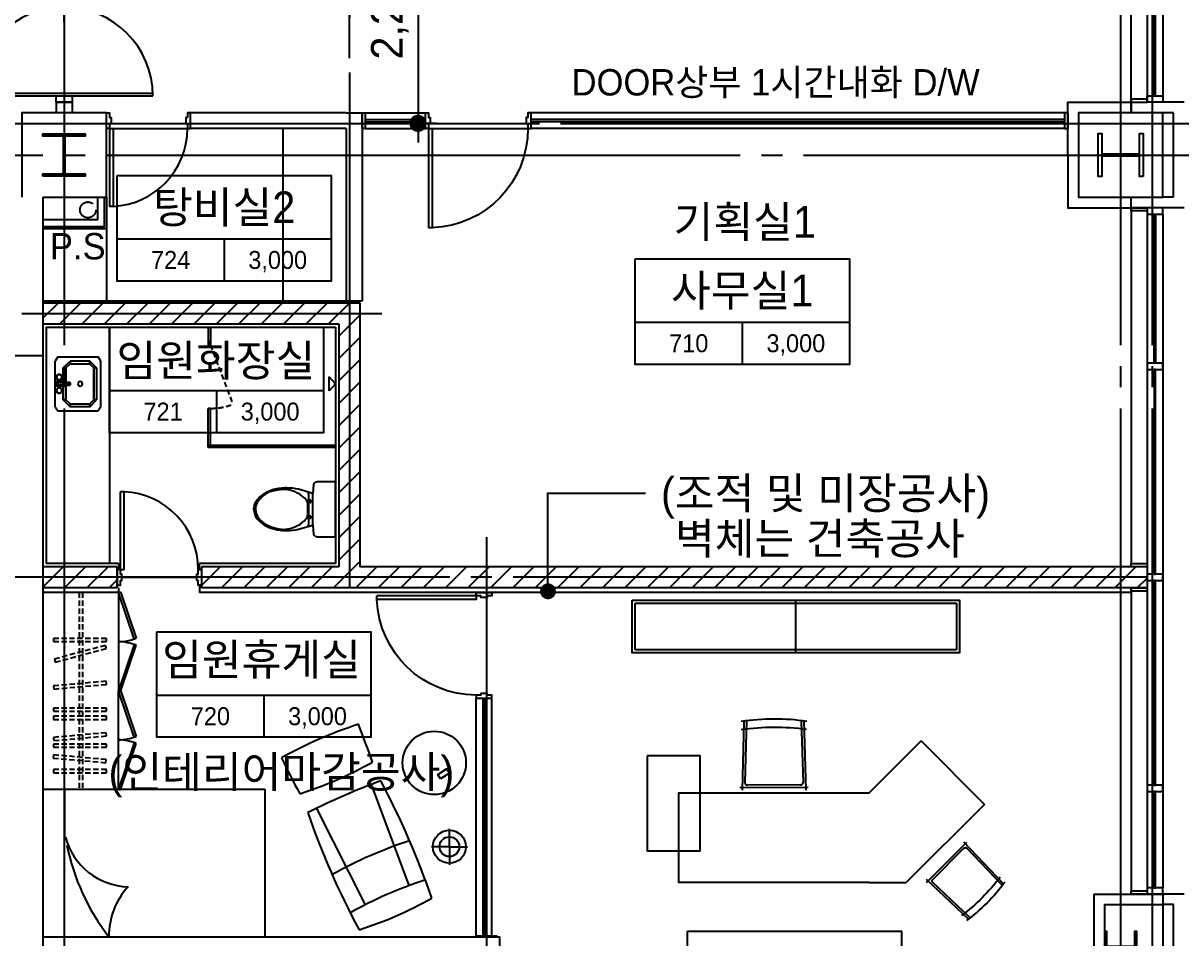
# Model space of a CAD drawing. Extents: x 14495256 to 14574135, y -1804798 to -1750552.
# Drawn here: x 14552869 to 14563826, y -1783964 to -1775300 of the extents above; entities that cross this region are included whole.
import ezdxf
from ezdxf.enums import TextEntityAlignment as Align

# ---------------------------------------------------------------- set-up
doc = ezdxf.new("R2010")
doc.units = 0
doc.header["$LTSCALE"] = 100
doc.header["$MEASUREMENT"] = 0
doc.header["$PDSIZE"] = -10
for name, pattern in [('CEN', [66, 60, -2, 2, -2]), ('HIDD', [6, 4, -2]), ('HIDDEN', [0.375, 0.25, -0.125])]:
    doc.linetypes.add(name, pattern=pattern)
doc.layers.get('0').update_dxf_attribs({"linetype": 'CONTINUOUS'})
doc.layers.get('Defpoints').update_dxf_attribs({"linetype": 'CONTINUOUS'})
for name, color, linetype in [('0-내벽고정식', 7, 'CONTINUOUS'), ('BT-lite', 2, 'CONTINUOUS'), ('CEN', 1, 'CEN'), ('COL', 2, 'CONTINUOUS'), ('col2', 3, 'CONTINUOUS'), ('DIM', 7, 'CONTINUOUS'), ('elev', 7, 'CONTINUOUS'), ('FIN', 5, 'CONTINUOUS'), ('FURNITURE', 8, 'CONTINUOUS'), ('HAT', 5, 'CONTINUOUS'), ('TEXT', 2, 'CONTINUOUS'), ('TEXT1', 7, 'CONTINUOUS'), ('TEXT2', 7, 'CONTINUOUS'), ('WALL-1', 7, 'CONTINUOUS'), ('WALLBR', 3, 'CONTINUOUS'), ('WID', 4, 'CONTINUOUS'), ('Win1', 4, 'CONTINUOUS'), ('WINE', 8, 'CONTINUOUS')]:
    doc.layers.add(name, color=color, linetype=linetype)
doc.layers.add('bit_lite', color=2, linetype='CONTINUOUS', lineweight=30)
doc.styles.add('HY울를도M', font='HYWULM.TTF')
doc.styles.add('굴림', font='H2HDRM.TTF')
doc.dimstyles.new('DIM50', dxfattribs={"dimscale": 50, "dimtxt": 3, "dimasz": 1.2, "dimexe": 1, "dimexo": 1, "dimgap": 0.6, "dimtad": 1, "dimdec": 4, "dimzin": 0, "dimdsep": 46, "dimlunit": 6, "dimtxsty": '굴림', "dimblk": 'DOTT', "dimcen": 0.09, "dimadec": 0, "dimazin": 0, "dimtfac": 1, "dimtdec": 4, "dimtofl": 0, "dimtmove": 2, "dimatfit": 2, "dimldrblk": 'DOTT', "dimfxl": 1, "dimtolj": 1, "dimtzin": 0, "dimarcsym": 0})
pattern_1 = [(45, (1315193.02, -3034316.96), (-106.0660172, 106.0660172), [])]

# ---------------------------------------------------------------- blocks, each defined once
blk = doc.blocks.new('DOTT')
for p, q in [((0, 1.5), (0, -1.5)), ((-1.5, 0), (1.5, 0))]:
    blk.add_line(p, q)
at = {"color": 6, "const_width": 0.68}
blk.add_lwpolyline([(-0.34, 0, 1), (0.34, 0, 1)], format="xyb", close=True, dxfattribs=at)
blk = doc.blocks.new('*D133')
at = {"layer": 'Defpoints', "color": 0, "lineweight": -3}
for p in [(14555956, -1775069), (14555956, -1775369), (14553256, -1775587)]:
    blk.add_point(p, dxfattribs=at)
at = {"layer": 'DIM', "color": 7, "lineweight": -2}
for p, q in [((14553256, -1775287), (14553256, -1774969)), ((14555956, -1775069), (14555956, -1774969)), ((14553376, -1775069), (14555836, -1775069))]:
    blk.add_line(p, q, dxfattribs=at)
at = {"layer": 'DIM', "color": 7, "lineweight": -2, "xscale": 120, "yscale": 120, "zscale": 120, "rotation": 180}
blk.add_blockref('DOTT', (14553256, -1775069), dxfattribs=at)
at = {"layer": 'DIM', "color": 7, "lineweight": -2, "xscale": 120, "yscale": 120, "zscale": 120}
blk.add_blockref('DOTT', (14555956, -1775069), dxfattribs=at)
at = {"layer": 'DIM', "color": 3, "insert": (14554486, -1774821), "char_height": 300, "attachment_point": 5, "style": '굴림'}
blk.add_mtext('\\A1;2,700', dxfattribs=at)
blk = doc.blocks.new('*D134')
at = {"layer": 'Defpoints', "color": 0, "lineweight": -3}
for p in [(14563256, -1775069), (14563256, -1775369), (14555956, -1775931)]:
    blk.add_point(p, dxfattribs=at)
at = {"layer": 'DIM', "color": 7, "lineweight": -2}
for p, q in [((14555956, -1775631), (14555956, -1774969)), ((14563256, -1775069), (14563256, -1774969)), ((14556076, -1775069), (14563136, -1775069))]:
    blk.add_line(p, q, dxfattribs=at)
at = {"layer": 'DIM', "color": 7, "lineweight": -2, "xscale": 120, "yscale": 120, "zscale": 120, "rotation": 180}
blk.add_blockref('DOTT', (14555956, -1775069), dxfattribs=at)
at = {"layer": 'DIM', "color": 7, "lineweight": -2, "xscale": 120, "yscale": 120, "zscale": 120}
blk.add_blockref('DOTT', (14563256, -1775069), dxfattribs=at)
at = {"layer": 'DIM', "color": 3, "insert": (14559348, -1774821), "char_height": 300, "attachment_point": 5, "style": '굴림'}
blk.add_mtext('\\A1;7,300', dxfattribs=at)
blk = doc.blocks.new('2LAXA02')
at = {"color": 0}
for p, q in [((217, -150), (217, 155)), ((255, -150), (255, 150)), ((235, 65), (235, 85)), ((235, 85), (265, 85)), ((265, 65), (235, 65)), ((265, 85), (265, 65)), ((235, -85), (235, -65)), ((235, -65), (265, -65)), ((265, -85), (235, -85)), ((265, -65), (265, -85))]:
    blk.add_line(p, q, dxfattribs=at)
blk.add_lwpolyline([(217, 150), (350, 189, -0.05768), (461, 202, -0.065122), (587, 186, -0.077906), (683, 143, -0.107177), (754, 72, -0.144137), (776, 0), (759, -67, -0.107177), (683, -143, -0.077906), (587, -186, -0.065122), (461, -202, -0.057645), (350, -189), (217, -150), (217, -155), (210, -235, -0.286796), (170, -260), (10, -260, -0.414214), (0, -250), (0, 250, -0.414214), (10, 260), (170, 260, -0.286796), (210, 235), (217, 150)], format="xyb", dxfattribs=at)
blk.add_lwpolyline([(217, 155), (217, 150)], dxfattribs=at)
blk.add_lwpolyline([(276, 87), (282, 94), (288, 101), (295, 108), (303, 115), (312, 122), (321, 129), (331, 136), (340, 142), (350, 148), (360, 154), (370, 159), (381, 164), (391, 168), (401, 172), (411, 175), (421, 178), (431, 181), (441, 183), (450, 184), (459, 186), (468, 187), (475, 187), (482, 188), (487, 188), (491, 188), (495, 189), (497, 188), (499, 188), (502, 188), (504, 187), (508, 187), (512, 186), (517, 186), (524, 185), (531, 184), (539, 183), (548, 181), (556, 180), (565, 179), (573, 177), (582, 176), (589, 174), (597, 172), (604, 171), (610, 169), (615, 168), (620, 166), (624, 165), (627, 164), (629, 164), (631, 163), (633, 162), (635, 161), (636, 160), (639, 159), (641, 157), (645, 155), (649, 152), (654, 149), (659, 146), (665, 142), (672, 137), (678, 132), (685, 127), (692, 122), (699, 116), (706, 109), (712, 103), (719, 96), (725, 88), (731, 81), (737, 73), (742, 64), (746, 56), (750, 47), (753, 37), (756, 28), (757, 18), (758, 9), (758, -1), (758, -11), (756, -22), (754, -32), (751, -41), (747, -51), (743, -60), (738, -69), (733, -78), (728, -85), (722, -93), (716, -99), (710, -105), (703, -111), (697, -117), (690, -122), (684, -127), (677, -131), (671, -136), (664, -140), (658, -144), (651, -148), (644, -151), (638, -155), (631, -158), (624, -161), (617, -164), (610, -167), (603, -169), (595, -171), (587, -174), (580, -176), (571, -178), (563, -180), (555, -182), (546, -184), (537, -186), (528, -187), (519, -189), (509, -189), (500, -190), (490, -190), (481, -190), (471, -189), (461, -188), (451, -186), (441, -184), (431, -182), (421, -179), (411, -176), (401, -172), (391, -168), (381, -164), (370, -159), (360, -154), (350, -149), (340, -143), (331, -136), (321, -129), (312, -123), (303, -115), (295, -108), (288, -101), (282, -94), (276, -87), (272, -80), (269, -74), (267, -67), (265, -61), (264, -54), (264, -48), (264, -41), (264, -33), (264, -25), (264, -17), (264, -8), (264, 0), (264, 9), (264, 17), (264, 26), (264, 33), (264, 41), (264, 48), (264, 54), (265, 61), (267, 67), (269, 74), (272, 80)], close=True, dxfattribs=at)
for centre, start, end in [((267, 148), 98.7037, 171.2963), ((267, -148), 188.7037, 261.2963)]:
    blk.add_arc(centre, 11.9, start, end, dxfattribs=at)
blk = doc.blocks.new('2LAVA03', base_point=(389, 247))
at = {"color": 0}
for p, q in [((135, 221), (173, 247)), ((135, 221), (135, -158)), ((606, 247), (173, 247)), ((301, 215), (304, 221)), ((304, 221), (301, 215)), ((301, 215), (304, 221)), ((304, 221), (301, 215)), ((304, 221), (308, 227)), ((308, 227), (304, 221)), ((304, 221), (308, 227)), ((308, 227), (304, 221)), ((304, 221), (304, 221)), ((304, 221), (304, 221)), ((308, 227), (313, 231)), ((313, 231), (308, 227)), ((308, 227), (313, 231)), ((313, 231), (308, 227)), ((308, 227), (308, 227)), ((308, 227), (308, 227)), ((313, 231), (319, 233)), ((319, 233), (313, 231)), ((313, 231), (319, 233)), ((319, 233), (313, 231)), ((313, 231), (313, 231)), ((313, 231), (313, 231)), ((319, 233), (326, 234)), ((326, 234), (319, 233)), ((319, 233), (326, 234)), ((326, 234), (319, 233)), ((319, 233), (319, 233)), ((319, 233), (319, 233)), ((326, 234), (332, 233)), ((332, 233), (326, 234)), ((326, 234), (332, 233)), ((332, 233), (326, 234)), ((326, 234), (326, 234)), ((326, 234), (326, 234)), ((332, 233), (339, 231)), ((339, 231), (332, 233)), ((332, 233), (339, 231)), ((339, 231), (332, 233)), ((332, 233), (332, 233)), ((332, 233), (332, 233)), ((339, 231), (339, 231)), ((339, 231), (339, 231)), ((339, 231), (344, 227)), ((344, 227), (339, 231)), ((339, 231), (344, 227)), ((344, 227), (339, 231)), ((344, 227), (348, 221)), ((348, 221), (344, 227)), ((344, 227), (348, 221)), ((348, 221), (344, 227)), ((344, 227), (344, 227)), ((344, 227), (344, 227)), ((348, 221), (350, 215)), ((350, 215), (348, 221)), ((348, 221), (350, 215)), ((350, 215), (348, 221)), ((348, 221), (348, 221)), ((348, 221), (348, 221)), ((364, 171), (364, 234)), ((415, 234), (364, 234)), ((377, 221), (364, 234)), ((377, 221), (364, 234)), ((377, 221), (377, 158)), ((377, 221), (377, 171)), ((377, 158), (377, 221)), ((377, 221), (377, 171)), ((402, 221), (377, 221)), ((402, 221), (377, 221)), ((402, 221), (415, 234)), ((402, 221), (415, 234)), ((402, 158), (402, 221)), ((402, 221), (402, 171)), ((402, 158), (402, 221)), ((402, 221), (402, 171)), ((415, 171), (415, 234)), ((428, 215), (431, 221)), ((431, 221), (428, 215)), ((428, 215), (431, 221)), ((431, 221), (428, 215)), ((431, 221), (435, 227)), ((435, 227), (431, 221)), ((431, 221), (435, 227)), ((435, 227), (431, 221)), ((431, 221), (431, 221)), ((431, 221), (431, 221)), ((435, 227), (440, 231)), ((440, 231), (435, 227)), ((435, 227), (440, 231)), ((440, 231), (435, 227)), ((435, 227), (435, 227)), ((435, 227), (435, 227)), ((440, 231), (446, 233)), ((446, 233), (440, 231)), ((440, 231), (446, 233)), ((446, 233), (440, 231)), ((440, 231), (440, 231)), ((440, 231), (440, 231)), ((446, 233), (453, 234)), ((453, 234), (446, 233)), ((446, 233), (453, 234)), ((453, 234), (446, 233)), ((446, 233), (446, 233)), ((446, 233), (446, 233)), ((453, 234), (460, 233)), ((460, 233), (453, 234)), ((453, 234), (460, 233)), ((460, 233), (453, 234)), ((453, 234), (453, 234)), ((453, 234), (453, 234)), ((460, 233), (460, 233)), ((460, 233), (460, 233)), ((460, 233), (466, 231)), ((466, 231), (460, 233)), ((460, 233), (466, 231)), ((466, 231), (460, 233)), ((466, 231), (471, 227)), ((471, 227), (466, 231)), ((466, 231), (471, 227)), ((471, 227), (466, 231)), ((466, 231), (466, 231)), ((466, 231), (466, 231)), ((471, 227), (471, 227)), ((471, 227), (471, 227)), ((471, 227), (475, 221)), ((475, 221), (471, 227)), ((471, 227), (475, 221)), ((475, 221), (471, 227)), ((475, 221), (478, 215)), ((478, 215), (475, 221)), ((475, 221), (478, 215)), ((478, 215), (475, 221)), ((475, 221), (475, 221)), ((475, 221), (475, 221)), ((606, 247), (644, 221)), ((644, 221), (644, -158)), ((237, 171), (173, 107)), ((237, 171), (173, 107)), ((199, 107), (237, 145)), ((237, 145), (199, 107)), ((237, 171), (542, 171)), ((542, 171), (237, 171)), ((237, 145), (237, 171)), ((237, 171), (237, 145)), ((237, 145), (542, 145)), ((237, 145), (542, 145)), ((300, 209), (301, 215)), ((301, 215), (300, 209)), ((300, 209), (301, 215)), ((301, 215), (300, 209)), ((300, 209), (300, 209)), ((300, 209), (300, 209)), ((301, 202), (300, 209)), ((300, 209), (301, 202)), ((301, 202), (300, 209)), ((300, 209), (301, 202)), ((301, 215), (301, 215)), ((301, 215), (301, 215)), ((304, 196), (301, 202)), ((301, 202), (304, 196)), ((304, 196), (301, 202)), ((301, 202), (304, 196)), ((301, 202), (301, 202)), ((301, 202), (301, 202)), ((304, 196), (304, 196)), ((304, 196), (304, 196)), ((308, 191), (304, 196)), ((304, 196), (308, 191)), ((308, 191), (304, 196)), ((304, 196), (308, 191)), ((313, 187), (308, 191)), ((308, 191), (313, 187)), ((313, 187), (308, 191)), ((308, 191), (313, 187)), ((308, 191), (308, 191)), ((308, 191), (308, 191)), ((319, 184), (313, 187)), ((313, 187), (319, 184)), ((319, 184), (313, 187)), ((313, 187), (319, 184)), ((313, 187), (313, 187)), ((313, 187), (313, 187)), ((319, 184), (319, 184)), ((319, 184), (319, 184)), ((326, 183), (319, 184)), ((319, 184), (326, 183)), ((326, 183), (319, 184)), ((319, 184), (326, 183)), ((332, 184), (326, 183)), ((332, 184), (326, 183)), ((326, 183), (332, 184)), ((332, 184), (326, 183)), ((326, 183), (326, 183)), ((326, 183), (326, 183)), ((339, 187), (332, 184)), ((332, 184), (339, 187)), ((339, 187), (332, 184)), ((332, 184), (339, 187)), ((332, 184), (332, 184)), ((332, 184), (332, 184)), ((344, 191), (339, 187)), ((339, 187), (344, 191)), ((344, 191), (339, 187)), ((339, 187), (344, 191)), ((339, 187), (339, 187)), ((339, 187), (339, 187)), ((348, 196), (344, 191)), ((344, 191), (348, 196)), ((348, 196), (344, 191)), ((344, 191), (348, 196)), ((344, 191), (344, 191)), ((344, 191), (344, 191)), ((350, 202), (348, 196)), ((348, 196), (350, 202)), ((350, 202), (348, 196)), ((348, 196), (350, 202)), ((348, 196), (348, 196)), ((348, 196), (348, 196)), ((350, 215), (350, 215)), ((350, 215), (350, 215)), ((350, 215), (351, 209)), ((351, 209), (350, 215)), ((350, 215), (351, 209)), ((351, 209), (350, 215)), ((351, 209), (350, 202)), ((350, 202), (351, 209)), ((351, 209), (350, 202)), ((350, 202), (351, 209)), ((350, 202), (350, 202)), ((350, 202), (350, 202)), ((351, 209), (351, 209)), ((351, 209), (351, 209)), ((364, 171), (415, 171)), ((377, 171), (364, 171)), ((364, 171), (377, 171)), ((402, 171), (377, 171)), ((402, 171), (377, 171)), ((377, 171), (377, 145)), ((377, 171), (377, 145)), ((377, 120), (377, 158)), ((377, 158), (377, 120)), ((377, 158), (402, 158)), ((377, 158), (402, 158)), ((377, 145), (377, 158)), ((377, 145), (377, 158)), ((377, 107), (377, 145)), ((377, 107), (377, 145)), ((402, 145), (377, 145)), ((377, 145), (402, 145)), ((402, 120), (377, 120)), ((402, 120), (377, 120)), ((377, 120), (377, 107)), ((377, 120), (377, 107)), ((402, 145), (402, 171)), ((402, 145), (402, 171)), ((415, 171), (402, 171)), ((402, 171), (415, 171)), ((402, 158), (402, 120)), ((402, 158), (402, 120)), ((402, 158), (402, 145)), ((402, 145), (402, 158)), ((402, 145), (402, 107)), ((402, 107), (402, 145)), ((402, 107), (402, 120)), ((402, 120), (402, 107)), ((428, 215), (428, 215)), ((428, 215), (428, 215)), ((428, 209), (428, 215)), ((428, 215), (428, 209)), ((428, 209), (428, 215)), ((428, 215), (428, 209)), ((428, 209), (428, 209)), ((428, 209), (428, 209)), ((428, 202), (428, 209)), ((428, 209), (428, 202)), ((428, 202), (428, 209)), ((428, 209), (428, 202)), ((431, 196), (428, 202)), ((428, 202), (431, 196)), ((431, 196), (428, 202)), ((428, 202), (431, 196)), ((428, 202), (428, 202)), ((428, 202), (428, 202)), ((431, 196), (431, 196)), ((431, 196), (431, 196)), ((435, 191), (431, 196)), ((431, 196), (435, 191)), ((435, 191), (431, 196)), ((431, 196), (435, 191)), ((440, 187), (435, 191)), ((435, 191), (440, 187)), ((440, 187), (435, 191)), ((435, 191), (440, 187)), ((435, 191), (435, 191)), ((435, 191), (435, 191)), ((446, 184), (440, 187)), ((440, 187), (446, 184)), ((446, 184), (440, 187)), ((440, 187), (446, 184)), ((440, 187), (440, 187)), ((440, 187), (440, 187)), ((446, 184), (446, 184)), ((446, 184), (446, 184)), ((453, 183), (446, 184)), ((446, 184), (453, 183)), ((453, 183), (446, 184)), ((446, 184), (453, 183)), ((460, 184), (453, 183)), ((453, 183), (460, 184)), ((460, 184), (453, 183)), ((453, 183), (460, 184)), ((453, 183), (453, 183)), ((453, 183), (453, 183)), ((466, 187), (460, 184)), ((460, 184), (466, 187)), ((466, 187), (460, 184)), ((460, 184), (466, 187)), ((460, 184), (460, 184)), ((460, 184), (460, 184)), ((471, 191), (466, 187)), ((466, 187), (471, 191)), ((471, 191), (466, 187)), ((466, 187), (471, 191)), ((466, 187), (466, 187)), ((466, 187), (466, 187)), ((475, 196), (471, 191)), ((471, 191), (475, 196)), ((475, 196), (471, 191)), ((471, 191), (475, 196)), ((471, 191), (471, 191)), ((471, 191), (471, 191)), ((478, 202), (475, 196)), ((475, 196), (478, 202)), ((478, 202), (475, 196)), ((475, 196), (478, 202)), ((475, 196), (475, 196)), ((475, 196), (475, 196)), ((478, 215), (478, 215)), ((478, 215), (478, 215)), ((478, 215), (479, 209)), ((479, 209), (478, 215)), ((478, 215), (479, 209)), ((479, 209), (478, 215)), ((479, 209), (478, 202)), ((478, 202), (479, 209)), ((479, 209), (478, 202)), ((478, 202), (479, 209)), ((478, 202), (478, 202)), ((478, 202), (478, 202)), ((479, 209), (479, 209)), ((479, 209), (479, 209)), ((542, 171), (606, 107)), ((606, 107), (542, 171)), ((542, 145), (542, 171)), ((542, 145), (542, 171)), ((580, 107), (542, 145)), ((580, 107), (542, 145)), ((173, -82), (173, 107)), ((173, -82), (173, 107)), ((173, 107), (199, 107)), ((173, 107), (199, 107)), ((199, 107), (199, -82)), ((199, 107), (199, -82)), ((402, 107), (377, 107)), ((377, 107), (402, 107)), ((580, 107), (580, -82)), ((580, 107), (580, -82)), ((580, 107), (606, 107)), ((606, 107), (580, 107)), ((606, -82), (606, 107)), ((606, -82), (606, 107)), ((173, -82), (237, -145)), ((237, -145), (173, -82)), ((199, -82), (173, -82)), ((199, -82), (173, -82)), ((237, -120), (199, -82)), ((199, -82), (237, -120)), ((606, -82), (542, -145)), ((606, -82), (542, -145)), ((542, -120), (580, -82)), ((580, -82), (542, -120)), ((580, -82), (606, -82)), ((606, -82), (580, -82)), ((173, -184), (135, -158)), ((606, -184), (173, -184)), ((237, -120), (542, -120)), ((542, -120), (237, -120)), ((237, -120), (237, -145)), ((237, -120), (237, -145)), ((237, -145), (542, -145)), ((237, -145), (542, -145)), ((542, -145), (542, -120)), ((542, -120), (542, -145)), ((606, -184), (644, -158))]:
    blk.add_line(p, q, dxfattribs=at)
blk.add_circle((389, 11), 21.1, dxfattribs=at)
blk = doc.blocks.new('D1000-W150')
at = {"layer": 'WID'}
for points in [[(0, -150), (0, 0), (-30, 0), (-30, -45), (-45, -45), (-45, -105), (-30, -105), (-30, -150), (0, -150), (0, -150)], [(-1000, -150), (-1000, 0), (-970, 0), (-970, -45), (-955, -45), (-955, -105), (-970, -105), (-970, -150), (-1000, -150), (-1000, -150)], [(-30, -150), (-65, -150), (-65, -1089), (-30, -1089)], [(-30, -150), (-30, -1089)]]:
    blk.add_lwpolyline(points, dxfattribs=at)
blk.add_arc((-30, -150), 940, 180, 267.8662, dxfattribs=at)
blk = doc.blocks.new('TT1')
at = {"layer": 'TEXT1'}
for p, q in [((-1013, -600), (1013, -600)), ((0, -600), (0, -1000))]:
    blk.add_line(p, q, dxfattribs=at)
blk.add_lwpolyline([(-1013, 0), (1013, 0), (1013, -1000), (-1013, -1000)], close=True, dxfattribs=at)
blk = doc.blocks.new('*D165')
at = {"layer": 'Defpoints', "color": 0, "lineweight": -3}
for p in [(14555580, -1774049), (14556306, -1776249), (14556606, -1776249)]:
    blk.add_point(p, dxfattribs=at)
at = {"layer": 'DIM', "color": 7, "lineweight": -2}
for p, q in [((14555880, -1774049), (14556706, -1774049)), ((14556606, -1774169), (14556606, -1776129)), ((14556606, -1776249), (14556706, -1776249))]:
    blk.add_line(p, q, dxfattribs=at)
at = {"layer": 'DIM', "color": 7, "lineweight": -2, "xscale": 120, "yscale": 120, "zscale": 120}
for p, rotation in [((14556606, -1774049), 90), ((14556606, -1776249), 270)]:
    blk.add_blockref('DOTT', p, dxfattribs=dict(at, rotation=rotation))
at = {"layer": 'DIM', "color": 3, "insert": (14556339, -1775154), "char_height": 300, "attachment_point": 5, "rotation": 90, "style": '굴림'}
blk.add_mtext('\\A1;2,200', dxfattribs=at)
blk = doc.blocks.new('chair7')
at = {"layer": 'FURNITURE'}
for p, q in [((526, 234), (-19, 251)), ((1, 270), (-1, -270)), ((525, 214), (41, 229)), ((21, 209), (19, -209)), ((524, -218), (40, -229)), ((524, -238), (-21, -250))]:
    blk.add_line(p, q, dxfattribs=at)
for centre, radius, start, end in [((41, 209), 20, 88.292, 179.8146), ((-1335, 4), 1810, 351.6461, 8.0294), ((-1269, 5), 1810, 351.6461, 8.0294), ((39, -209), 20, 179.8146, 271.3372)]:
    blk.add_arc(centre, radius, start, end, dxfattribs=at)
blk = doc.blocks.new('BT-AL02(Ø125)')
at = {"layer": 'BT-lite'}
for q in [(0, 68.1), (-68.1, 0), (68.1, 0), (0, -68.1)]:
    blk.add_line((0, 0), q, dxfattribs=at)
at = {"layer": 'BT-lite', "color": 1}
blk.add_circle((0, 0), 62.5, dxfattribs=at)
at = {"layer": 'BT-lite', "color": 2}
blk.add_circle((0, 0), 37.5, dxfattribs=at)
blk = doc.blocks.new('aw-6500a-300')
at = {"layer": 'WID'}
for points in [[(-300, 0), (-300, -30), (-150, -30), (-150, 0)], [(0, 0), (0, -60), (-150, -60), (-150, 0)], [(-69, -970), (-81, -970), (-81, -60), (-69, -60)], [(0, -970), (0, -1030), (-150, -1030), (-150, -970)], [(-69, -2970), (-81, -2970), (-81, -1030), (-69, -1030)], [(0, -2970), (0, -3030), (-150, -3030), (-150, -2970)], [(-69, -4970), (-81, -4970), (-81, -3030), (-69, -3030)], [(0, -4970), (0, -5030), (-150, -5030), (-150, -4970)], [(-69, -5030), (-81, -5030), (-81, -6440), (-69, -6440)], [(0, -6440), (0, -6500), (-150, -6500), (-150, -6440)], [(-300, -6470), (-300, -6500), (-150, -6500), (-150, -6470)]]:
    blk.add_lwpolyline(points, close=True, dxfattribs=at)
at = {"layer": 'WINE'}
for p, q in [((-150, 0), (-150, -6500)), ((0, 0), (0, -6500))]:
    blk.add_line(p, q, dxfattribs=at)

msp = doc.modelspace()

# ---------------------------------------------------------------- hatches: boundary and pattern name
at = {"layer": 'HAT', "lineweight": -3, "ltscale": 200}
h = msp.add_hatch(dxfattribs=at)
h.set_pattern_fill('_USER,N', color=256, scale=150, angle=45, style=0, pattern_type=0)
h.set_pattern_definition(pattern_1)
h.paths.add_polyline_path([(14554556.21253, -1780449.19178), (14554556.21253, -1780649.19178), (14563206.21252, -1780649.19177), (14563206.21252, -1780449.19177), (14556056.21253, -1780449.19177), (14556056.21252, -1777949.19177), (14553056.21252, -1777949.19177), (14553056.21252, -1778149.19177), (14555856.21252, -1778149.19177), (14555856.21253, -1780449.19177)])
h = msp.add_hatch(dxfattribs=at)
h.set_pattern_fill('_USER,N', color=256, scale=150, angle=45, style=0, pattern_type=0)
h.set_pattern_definition(pattern_1)
h.paths.add_polyline_path([(14553056.21252, -1780449.19177), (14553756.21253, -1780449.19178), (14553756.21253, -1780649.19178), (14553056.21252, -1780649.19177)])
h = msp.add_hatch(dxfattribs=at)
h.set_pattern_fill('_USER,N', color=256, scale=150, angle=45, style=0, pattern_type=0)
h.set_pattern_definition([(45, (1220300.43, -289157.18), (-106.0660172, 106.0660172), [])])
h.paths.add_polyline_path([(14563181.21252, -1780449.19177), (14563506.21252, -1780449.19177), (14563506.21252, -1780649.19177), (14563181.21252, -1780649.19177)])

# ---------------------------------------------------------------- linework, layer by layer
at = {"color": 6, "lineweight": -3, "ltscale": 200}
for p, q in [((14555326.21252, -1776299.19178), (14555326.21252, -1777929.19178)), ((14553656.21252, -1777249.19177), (14553656.21252, -1777929.19177)), ((14555766.18571, -1778784.21859), (14555766.18571, -1778650.21859)), ((14555826.21252, -1778717.21859), (14555766.18571, -1778650.21859)), ((14555826.21252, -1778717.21859), (14555766.18571, -1778784.21859))]:
    msp.add_line(p, q, dxfattribs=at)
at = {"color": 4, "linetype": 'HIDDEN', "lineweight": -3, "ltscale": 2}
msp.add_line((14554640.47802, -1778349.19177), (14554853.95548, -1778909.93002), dxfattribs=at)
at = {"lineweight": -3, "ltscale": 200}
msp.add_line((14553804.21253, -1780549.19177), (14554511.21253, -1780549.19177), dxfattribs=at)
at = {"color": 4, "linetype": 'HIDDEN', "lineweight": -3, "ltscale": 2}
msp.add_arc((14554640.47802, -1778349.19177), 600, 270, 290.842222758, dxfattribs=at)
at = {"layer": '0-내벽고정식'}
for p, q in [((14553181.11886, -1776049.19177), (14553181.11886, -1776149.19177)), ((14553181.11886, -1776049.19177), (14553331.11886, -1776049.19177)), ((14553331.11886, -1776049.19177), (14553331.11886, -1776149.19177)), ((14553656.21252, -1776299.19177), (14553656.21252, -1776149.19177)), ((14555926.21252, -1776149.19177), (14554453.21252, -1776149.19177)), ((14554453.21252, -1776299.19177), (14554453.21252, -1776149.19177)), ((14555926.21252, -1776149.19177), (14556076.21252, -1776149.19177)), ((14556076.21252, -1776149.19177), (14556076.21252, -1777929.19177)), ((14556076.21252, -1776149.19177), (14556076.21252, -1776299.19177)), ((14562756.21252, -1776149.19177), (14562756.21252, -1776299.19177)), ((14555926.21252, -1776299.19177), (14554453.21252, -1776299.19177)), ((14555926.21252, -1776299.19177), (14555926.21252, -1777929.19177)), ((14557356.21252, -1783949.19177), (14557156.21252, -1783949.19177))]:
    msp.add_line(p, q, dxfattribs=at)
for points in [[(14562756.21252, -1776549.19177), (14562756.21252, -1776049.19177), (14563356.21252, -1776049.19177), (14563356.21252, -1776149.19177)], [(14562756.21252, -1776549.19177), (14562756.21252, -1777049.19177), (14563356.21252, -1777049.19177), (14563356.21252, -1776949.19177)], [(14563656.21252, -1784549.19177), (14563006.21252, -1784549.19177), (14563006.21252, -1783549.19177), (14563656.21252, -1783549.19177)], [(14563656.21252, -1784449.19177), (14563106.21252, -1784449.19177), (14563106.21252, -1783649.19177), (14563656.21252, -1783649.19177)]]:
    msp.add_lwpolyline(points, dxfattribs=at)
at = {"layer": 'CEN', "linetype": 'CEN'}
for p, q in [((14553256.21252, -1759149.19177), (14553256.21252, -1799049.19177)), ((14563256.21252, -1759149.19177), (14563256.21252, -1799049.19177)), ((14563556.21252, -1759149.19177), (14563556.21252, -1799049.19177)), ((14555956.21252, -1775767.07915), (14555956.21253, -1780649.19177)), ((14531556.21252, -1776249.19177), (14564856.21252, -1776249.19177)), ((14500856.21252, -1776549.19177), (14564856.21252, -1776549.19177)), ((14552856.21252, -1778049.19177), (14556264.21252, -1778049.19177)), ((14548956.3691, -1778449.19177), (14553056.21252, -1778449.19177)), ((14557256.21252, -1792474.19205), (14557256.21252, -1780168.18987)), ((14563506.21252, -1780549.19177), (14552491.47802, -1780549.19177))]:
    msp.add_line(p, q, dxfattribs=at)
msp.add_lwpolyline([(14558661.89047, -1780794.97027), (14561701.89047, -1780794.97027), (14561701.89047, -1781234.97027), (14558661.89047, -1781234.97027)], close=True, dxfattribs=at)
at = {"layer": 'COL'}
msp.add_line((14553056.21252, -1776949.19177), (14553056.21252, -1786049.19177), dxfattribs=at)
msp.add_lwpolyline([(14553056.21252, -1776949.19177), (14553656.21252, -1776949.19177), (14553656.21252, -1776149.19177), (14552856.21252, -1776149.19177), (14552856.21252, -1776949.19177)], dxfattribs=at)
msp.add_lwpolyline([(14563656.21252, -1776949.19177), (14563656.21252, -1776149.19177), (14562856.21252, -1776149.19177), (14562856.21252, -1776949.19177)], close=True, dxfattribs=at)
at = {"layer": 'col2'}
for points in [[(14553056.21252, -1776749.19177), (14553056.21252, -1776728.19177), (14553249.71252, -1776728.19177), (14553249.71252, -1776370.19177), (14553056.21252, -1776370.19177), (14553056.21252, -1776349.19177), (14553456.21252, -1776349.19177), (14553456.21252, -1776370.19177), (14553262.71252, -1776370.19177), (14553262.71252, -1776728.19177), (14553456.21252, -1776728.19177), (14553456.21252, -1776749.19177)], [(14563470.21252, -1776752.69177), (14563435.21252, -1776752.69177), (14563435.21252, -1776559.19177), (14563077.21252, -1776559.19177), (14563077.21252, -1776752.69177), (14563042.21252, -1776752.69177), (14563042.21252, -1776345.69177), (14563077.21252, -1776345.69177), (14563077.21252, -1776539.19177), (14563435.21252, -1776539.19177), (14563435.21252, -1776345.69177), (14563470.21252, -1776345.69177)], [(14563406.21252, -1784199.19177), (14563391.21252, -1784199.19177), (14563391.21252, -1784054.19177), (14563121.21252, -1784054.19177), (14563121.21252, -1784199.19177), (14563106.21252, -1784199.19177), (14563106.21252, -1783899.19177), (14563121.21252, -1783899.19177), (14563121.21252, -1784044.19177), (14563391.21252, -1784044.19177), (14563391.21252, -1783899.19177), (14563406.21252, -1783899.19177)]]:
    msp.add_lwpolyline(points, close=True, dxfattribs=at)
at = {"layer": 'elev', "color": 6, "lineweight": -3}
msp.add_line((14553686.21252, -1778179.19178), (14553686.21251, -1780419.19178), dxfattribs=at)
at = {"layer": 'FIN'}
for p, q in [((14553056.21252, -1777929.19177), (14556076.21252, -1777929.19177)), ((14553086.21252, -1778179.19177), (14553086.21252, -1780419.19177)), ((14553086.21252, -1778179.19177), (14555826.21252, -1778179.19177)), ((14555826.21252, -1778179.19177), (14555826.21253, -1780419.19177)), ((14553771.21253, -1780419.19178), (14553086.21252, -1780419.19177)), ((14553771.21253, -1780419.19178), (14553771.21253, -1780474.19178)), ((14555826.21253, -1780419.19177), (14554538.21253, -1780419.19178)), ((14554538.21253, -1780474.19178), (14554538.21253, -1780419.19178)), ((14553771.21253, -1780694.19178), (14553056.21252, -1780694.19177)), ((14553771.21253, -1780649.19178), (14553771.21253, -1780694.19178)), ((14554538.21253, -1780624.19178), (14554538.21253, -1780669.19178)), ((14554538.21253, -1780649.19178), (14554538.21253, -1780694.19178)), ((14563356.21252, -1780694.19177), (14554538.21253, -1780694.19178))]:
    msp.add_line(p, q, dxfattribs=at)
for points in [[(14553656.21252, -1776949.19177), (14553656.21252, -1777249.19177), (14553056.21252, -1777249.19177)], [(14553636.21252, -1776949.19177), (14553636.21252, -1777229.19177), (14553056.21252, -1777229.19177)], [(14553571.21252, -1776949.19177), (14553571.21252, -1777164.19177), (14553056.21252, -1777164.19177)], [(14553056.21252, -1783954.19177), (14557376.21252, -1783954.19177), (14557376.21252, -1787724.19177)]]:
    msp.add_lwpolyline(points, dxfattribs=at)
at = {"layer": 'FURNITURE'}
for p, q in [((14553771.21253, -1780694.19178), (14553790.14354, -1780687.74068)), ((14553771.21253, -1780694.19178), (14553771.21253, -1781624.19178)), ((14553920.60236, -1781132.58259), (14553771.21253, -1780694.19178)), ((14553790.14354, -1780687.74068), (14553939.31885, -1781125.50194)), ((14553939.31885, -1781125.50194), (14553920.60236, -1781132.58259)), ((14553920.60236, -1781185.80096), (14553771.21253, -1781624.19178)), ((14553790.14354, -1781630.64287), (14553939.31885, -1781192.88161)), ((14553939.31885, -1781192.88161), (14553920.60236, -1781185.80096)), ((14553771.21253, -1781624.19178), (14553790.14354, -1781617.74068)), ((14553771.21253, -1782554.19177), (14553771.21253, -1781624.19178)), ((14553771.21253, -1781624.19178), (14553790.14354, -1781630.64287)), ((14553920.60236, -1782062.58259), (14553771.21253, -1781624.19178)), ((14553790.14354, -1781617.74068), (14553939.31885, -1782055.50194)), ((14553920.60236, -1782115.80096), (14553771.21253, -1782554.19177)), ((14553790.14354, -1782560.64287), (14553939.31885, -1782122.88161)), ((14553939.31885, -1782055.50194), (14553920.60236, -1782062.58259)), ((14553939.31885, -1782122.88161), (14553920.60236, -1782115.80096)), ((14553056.21252, -1782554.19177), (14553264.04578, -1782554.19177)), ((14553264.04578, -1783006.31131), (14553264.04578, -1782554.19177)), ((14553264.04578, -1782554.19177), (14555156.21252, -1782554.19177)), ((14553771.21253, -1782554.19177), (14553790.14354, -1782560.64287)), ((14555156.21252, -1782554.19177), (14555156.21252, -1783954.19177)), ((14556522.04122, -1783469.4714), (14556167.05096, -1782510.04689)), ((14555645.61825, -1782737.4189), (14556107.09862, -1783650.40814))]:
    msp.add_line(p, q, dxfattribs=at)
at = {"layer": 'FURNITURE', "linetype": 'Continuous'}
for p, q in [((14560181.89047, -1781264.97027), (14560181.89047, -1780764.97027)), ((14559690.18922, -1781911.86789), (14559674.92755, -1782565.69827)), ((14559714.18268, -1781912.42794), (14559700.63154, -1782492.97702)), ((14560232.71796, -1781910.74995), (14560250.02613, -1782491.19916)), ((14560256.7073, -1781910.03462), (14560276.20024, -1782563.75253)), ((14561367.23279, -1782099.05251), (14560872.25805, -1782594.02726)), ((14561367.23279, -1782099.05251), (14561968.27356, -1782700.09327)), ((14560299.49301, -1782539.67703), (14559651.47945, -1782541.77402)), ((14560226.11446, -1782515.91436), (14559724.70267, -1782517.53694)), ((14561968.27356, -1782700.09327), (14561227.56776, -1783440.79907)), ((14560875.48623, -1783440.79907), (14561227.56776, -1783440.79907))]:
    msp.add_line(p, q, dxfattribs=at)
msp.add_lwpolyline([(14558631.89047, -1780764.97027), (14561731.89047, -1780764.97027), (14561731.89047, -1781264.97027), (14558631.89047, -1781264.97027)], close=True, dxfattribs=at)
for points in [[(14558775.48623, -1782240.79907), (14558775.48623, -1783140.79907), (14559275.48623, -1783140.79907), (14559275.48623, -1782240.79907), (14558775.48623, -1782240.79907)], [(14560875.48623, -1783440.79907), (14559075.48623, -1783440.79907), (14559075.48623, -1782590.79907), (14560875.48623, -1782590.79907)]]:
    msp.add_lwpolyline(points, dxfattribs=at)
at = {"layer": 'FURNITURE', "color": 6}
msp.add_lwpolyline([(14556819.74345, -1782458.24059), (14556792.33192, -1782416.42423), (14556875.96463, -1782361.60116), (14556903.37617, -1782403.41751)], close=True, dxfattribs=at)
at = {"layer": 'FURNITURE', "linetype": 'Continuous'}
msp.add_circle((14556760.08272, -1782306.55887), 300, dxfattribs=at)
at = {"layer": 'FURNITURE'}
for centre, radius, start, end in [((14553765.45186, -1780694.19178), 465.03568, 270.709773953, 291.955032851), ((14553765.45186, -1781624.19178), 465.03568, 68.044967149, 89.290226047), ((14557297.90854, -1785815.03219), 4072.22704, 107.968703686, 119.150751369), ((14549154.4652, -1784690.9431), 7415.72451, 18.817068043, 21.763009618), ((14553765.45186, -1781624.19178), 465.03568, 270.709773953, 291.955032851), ((14553765.45186, -1782554.19177), 465.03568, 68.044967149, 89.290226047), ((14562015.59118, -1779082.81739), 7415.72452, 205.35644561, 208.302387153), ((14554428.88637, -1779235.49788), 3525.625, 287.453962464, 299.66549265), ((14558716.45906, -1789068.19696), 7036.25, 110.494080381, 116.625374825), ((14549716.22818, -1785979.23528), 7415.72451, 18.817068043, 28.179367402), ((14562577.35416, -1780371.10956), 7415.72452, 198.940087933, 208.302387153), ((14553878.5274, -1782851.02588), 628.873, 194.616149275, 268.503980171), ((14555348.46652, -1782663.82699), 2108.98764, 191.570180003, 217.722727368), ((14557859.67152, -1787103.32437), 4272.22704, 108.18303421, 118.936421014), ((14557859.67152, -1787103.32437), 3872.22704, 107.73387729, 119.385578031), ((14554364.67454, -1783944.33173), 684.44799, 137.245053381, 180.825422335), ((14554990.64935, -1780523.79006), 3525.625, 287.453962464, 299.66549265)]:
    msp.add_arc(centre, radius, start, end, dxfattribs=at)
at = {"layer": 'FURNITURE', "linetype": 'Continuous'}
for centre, radius, start, end in [((14559981.63766, -1784064.01266), 2171.78943, 81.970631866, 98.353940363), ((14559979.80539, -1784142.50936), 2171.78943, 81.970631866, 98.353940363), ((14559724.625, -1782493.53707), 24, 178.66284807, 270.185410291), ((14560226.0368, -1782491.91449), 24, 270.185410291, 1.707972701)]:
    msp.add_arc(centre, radius, start, end, dxfattribs=at)
at = {"layer": 'HAT', "linetype": 'HIDD'}
msp.add_circle((14553481.58307, -1777068.80893), 75, dxfattribs=at)
at = {"layer": 'TEXT1'}
msp.add_lwpolyline([(14557836.34527, -1780644.21907), (14557836.34527, -1779751.7457), (14558758.66741, -1779751.7457)], dxfattribs=at)
at = {"layer": 'TEXT1', "const_width": 75}
msp.add_lwpolyline([(14557836.34527, -1780719.21907, 1), (14557836.34527, -1780644.21907, 1)], format="xyb", close=True, dxfattribs=at)
at = {"layer": 'WALL-1', "color": 4}
for p, q in [((14563856.21252, -1776049.19177), (14563656.21252, -1776049.19177)), ((14563656.21252, -1776949.19177), (14563656.21252, -1776149.19177)), ((14563756.21252, -1776149.19177), (14563656.21252, -1776149.19177)), ((14563756.21252, -1776949.19177), (14563756.21252, -1776149.19177)), ((14563756.21252, -1776949.19177), (14563656.21252, -1776949.19177)), ((14563856.21252, -1777049.19177), (14563356.21252, -1777049.19177)), ((14563856.21252, -1783549.19177), (14563356.21252, -1783549.19177)), ((14563856.21252, -1783549.19177), (14563656.21252, -1783549.19177)), ((14563656.21252, -1783549.19177), (14563656.21252, -1784549.19177)), ((14563756.21252, -1783649.19177), (14563656.21252, -1783649.19177)), ((14563756.21252, -1783649.19177), (14563656.21252, -1783649.19177)), ((14563756.21252, -1784449.19177), (14563756.21252, -1783649.19177))]:
    msp.add_line(p, q, dxfattribs=at)
at = {"layer": 'WALLBR'}
for p, q in [((14553056.21252, -1777949.19177), (14556056.21252, -1777949.19177)), ((14556056.21252, -1777949.19177), (14556056.21253, -1780449.19177)), ((14553056.21252, -1778149.19177), (14555856.21252, -1778149.19177)), ((14555856.21252, -1778149.19177), (14555856.21253, -1780449.19177)), ((14553756.21253, -1780449.19178), (14553056.21252, -1780449.19177)), ((14553756.21253, -1780449.19178), (14553756.21253, -1780649.19178)), ((14555856.21253, -1780449.19177), (14554556.21253, -1780449.19178)), ((14554556.21253, -1780449.19178), (14554556.21253, -1780649.19178)), ((14563506.21252, -1780449.19177), (14556056.21253, -1780449.19177)), ((14553756.21253, -1780649.19178), (14553056.21252, -1780649.19177)), ((14563506.21252, -1780649.19177), (14554556.21253, -1780649.19178))]:
    msp.add_line(p, q, dxfattribs=at)
at = {"layer": 'WID'}
for p, q in [((14552416.12331, -1775989.19177), (14554096.12331, -1775989.19177)), ((14552416.4706, -1775964.19177), (14554095.77602, -1775964.19177)), ((14556106.21252, -1776149.19177), (14556676.21252, -1776149.19177)), ((14562726.21252, -1776149.19177), (14557676.21252, -1776149.19177)), ((14556106.21252, -1776214.19177), (14556676.21252, -1776214.19177)), ((14556106.21252, -1776234.19177), (14556676.21252, -1776234.19177)), ((14556106.21252, -1776299.19177), (14556676.21252, -1776299.19177)), ((14562726.21252, -1776214.19177), (14557676.21252, -1776214.19177)), ((14562726.21252, -1776234.19177), (14557676.21252, -1776234.19177)), ((14562726.21252, -1776299.19177), (14557676.21252, -1776299.19177)), ((14554620.47802, -1778179.19177), (14554620.47802, -1778349.19177)), ((14554640.47802, -1778179.19177), (14554640.47802, -1778349.19177)), ((14554640.47802, -1778349.19177), (14554620.47802, -1778349.19177)), ((14554640.47802, -1778949.19177), (14554620.47802, -1778949.19177)), ((14554620.47802, -1779299.19177), (14554620.47802, -1778949.19177)), ((14554640.47802, -1779299.19177), (14554640.47802, -1778949.19177)), ((14555826.21252, -1779299.19177), (14554620.47802, -1779299.19177)), ((14554620.47802, -1779319.19177), (14554620.47802, -1779299.19177)), ((14555826.21252, -1779319.19177), (14554620.47802, -1779319.19177)), ((14557156.21252, -1783944.19177), (14557156.21252, -1781694.19177)), ((14557221.21252, -1783944.19177), (14557221.21252, -1781694.19177)), ((14557241.21252, -1783944.19177), (14557241.21252, -1781694.19177)), ((14557306.21252, -1783944.19177), (14557306.21252, -1781694.19177))]:
    msp.add_line(p, q, dxfattribs=at)
for points in [[(14553181.11886, -1775989.19177), (14553331.11886, -1775989.19177), (14553331.11886, -1776049.19177), (14553181.11886, -1776049.19177)], [(14556076.21252, -1776149.19177), (14556106.21252, -1776149.19177), (14556106.21252, -1776299.19177), (14556076.21252, -1776299.19177)], [(14562756.21252, -1776149.19177), (14562726.21252, -1776149.19177), (14562726.21252, -1776299.19177), (14562756.21252, -1776299.19177)], [(14563356.21252, -1777079.19177), (14563356.21252, -1777049.19177), (14563506.21252, -1777049.19177), (14563506.21252, -1777079.19177)], [(14563656.21252, -1777109.19177), (14563656.21252, -1777049.19177), (14563506.21252, -1777049.19177), (14563506.21252, -1777109.19177)], [(14563587.21252, -1778519.19177), (14563575.21252, -1778519.19177), (14563575.21547, -1777109.19177), (14563587.21547, -1777109.19177)], [(14563656.21252, -1778579.19177), (14563656.21252, -1778519.19177), (14563506.21252, -1778519.19177), (14563506.21252, -1778579.19177)], [(14563587.21252, -1778579.19177), (14563575.21252, -1778579.19177), (14563575.21252, -1780519.19177), (14563587.21252, -1780519.19177)], [(14563356.21252, -1780449.19177), (14563356.21252, -1780419.19177), (14563506.21252, -1780419.19177), (14563506.21252, -1780449.19177)], [(14563656.21252, -1780579.19177), (14563656.21252, -1780519.19177), (14563506.21252, -1780519.19177), (14563506.21252, -1780579.19177)], [(14563587.21252, -1780579.19177), (14563575.21252, -1780579.19177), (14563575.21252, -1782519.19177), (14563587.21252, -1782519.19177)], [(14563356.21252, -1780679.19177), (14563356.21252, -1780649.19177), (14563506.21252, -1780649.19177), (14563506.21252, -1780679.19177)], [(14563656.21252, -1782579.19177), (14563656.21252, -1782519.19177), (14563506.21252, -1782519.19177), (14563506.21252, -1782579.19177)], [(14563587.21252, -1782579.19177), (14563575.21252, -1782579.19177), (14563575.21547, -1783489.19177), (14563587.21547, -1783489.19177)], [(14563356.21252, -1783549.19177), (14563356.21252, -1783519.19177), (14563506.21252, -1783519.19177), (14563506.21252, -1783549.19177)], [(14563656.21252, -1783549.19177), (14563656.21252, -1783489.19177), (14563506.21252, -1783489.19177), (14563506.21252, -1783549.19177)]]:
    msp.add_lwpolyline(points, close=True, dxfattribs=at)
for points in [[(14553656.21252, -1776299.19177), (14553656.21252, -1776149.19177), (14553686.21252, -1776149.19177), (14553686.21252, -1776194.19177), (14553701.21252, -1776194.19177), (14553701.21252, -1776254.19177), (14553686.21252, -1776254.19177), (14553686.21252, -1776299.19177), (14553656.21252, -1776299.19177), (14553656.21252, -1776299.19177)], [(14554453.21252, -1776299.19177), (14554453.21252, -1776149.19177), (14554423.21252, -1776149.19177), (14554423.21252, -1776194.19177), (14554408.21252, -1776194.19177), (14554408.21252, -1776254.19177), (14554423.21252, -1776254.19177), (14554423.21252, -1776299.19177), (14554453.21252, -1776299.19177), (14554453.21252, -1776299.19177)], [(14553686.21252, -1776299.19177), (14553721.21252, -1776299.19177), (14553721.21252, -1777035.36023), (14553686.21252, -1777035.36023)], [(14553686.21252, -1776299.19177), (14553686.21252, -1777035.36023)], [(14553789.21253, -1780474.19177), (14553824.21253, -1780474.19177), (14553824.21253, -1779738.02332), (14553789.21253, -1779738.02332)], [(14553789.21253, -1780474.19177), (14553789.21253, -1779738.02332)], [(14553759.21253, -1780474.19177), (14553759.21253, -1780624.19177), (14553789.21253, -1780624.19177), (14553789.21253, -1780579.19177), (14553804.21253, -1780579.19177), (14553804.21253, -1780519.19177), (14553789.21253, -1780519.19177), (14553789.21253, -1780474.19177), (14553759.21253, -1780474.19177), (14553759.21253, -1780474.19177)], [(14554556.21253, -1780474.19177), (14554556.21253, -1780624.19177), (14554526.21253, -1780624.19177), (14554526.21253, -1780579.19177), (14554511.21253, -1780579.19177), (14554511.21253, -1780519.19177), (14554526.21253, -1780519.19177), (14554526.21253, -1780474.19177), (14554556.21253, -1780474.19177), (14554556.21253, -1780474.19177)]]:
    msp.add_lwpolyline(points, dxfattribs=at)
for centre, radius, start, end in [((14553256.12331, -1775989.19177), 840, 0, 180), ((14553686.21252, -1776299.19177), 737, 272.721990163, 0), ((14553789.21253, -1780474.19177), 737, 0, 87.278009837)]:
    msp.add_arc(centre, radius, start, end, dxfattribs=at)
at = {"layer": 'Win1', "color": 6, "linetype": 'HIDDEN', "ltscale": 2}
for p, q in [((14553400.24886, -1780694.19178), (14553400.24886, -1782554.19177)), ((14553430.24886, -1780694.19178), (14553430.24886, -1782554.19177))]:
    msp.add_line(p, q, dxfattribs=at)
for points in [[(14553656.12131, -1781158.18057), (14553656.12131, -1781128.18057), (14553156.12131, -1781128.18057), (14553156.12131, -1781158.18057)], [(14553656.18946, -1781222.93877), (14553648.42489, -1781193.961), (14553165.46198, -1781323.37052), (14553173.22655, -1781352.3483)], [(14553657.76231, -1781563.74875), (14553655.14764, -1781533.86291), (14553157.05029, -1781577.44078), (14553159.66496, -1781607.32662)], [(14553656.12131, -1781817.23523), (14553656.12131, -1781787.23523), (14553156.12131, -1781787.23523), (14553156.12131, -1781817.23523)], [(14553656.12131, -1781895.49768), (14553656.12131, -1781865.49768), (14553156.12131, -1781865.49768), (14553156.12131, -1781895.49768)], [(14553656.12131, -1782158.24224), (14553656.12131, -1782128.24224), (14553156.12131, -1782128.24224), (14553156.12131, -1782158.24224)], [(14553657.76231, -1782051.58762), (14553655.14764, -1782021.70178), (14553157.05029, -1782065.27965), (14553159.66496, -1782095.16549)], [(14553652.37784, -1782304.72787), (14553654.99252, -1782274.84203), (14553156.89517, -1782231.26416), (14553154.28049, -1782261.15)], [(14553656.12131, -1782400.49077), (14553656.12131, -1782370.49077), (14553156.12131, -1782370.49077), (14553156.12131, -1782400.49077)]]:
    msp.add_lwpolyline(points, close=True, dxfattribs=at)
at = {"layer": 'WINE'}
for p, q in [((14563356.21252, -1776149.19177), (14563356.21252, -1769549.19177)), ((14563356.21252, -1777049.19177), (14563356.21252, -1780429.19177)), ((14563506.21252, -1777109.19177), (14563506.21252, -1783549.19177)), ((14563656.21252, -1777109.19177), (14563656.21252, -1783489.19177)), ((14563356.21252, -1780669.19177), (14563356.21252, -1783519.19177))]:
    msp.add_line(p, q, dxfattribs=at)
at = {"layer": 'WINE', "lineweight": -3, "ltscale": 200}
for p, q in [((14554408.21252, -1776254.19177), (14553701.21252, -1776254.19177)), ((14553721.21252, -1776299.19177), (14554423.21252, -1776299.19177)), ((14557631.21252, -1776254.19177), (14556721.21252, -1776254.19177)), ((14556741.21252, -1776299.19177), (14557646.21252, -1776299.19177))]:
    msp.add_line(p, q, dxfattribs=at)

# ---------------------------------------------------------------- block references
at = {"layer": 'bit_lite', "xscale": 2.5, "yscale": 2.5, "zscale": 2.5}
msp.add_blockref('BT-AL02(Ø125)', (14556903.21764, -1783100.98051), dxfattribs=at)
at = {"layer": 'elev', "color": 6, "lineweight": -3, "xscale": -1, "rotation": 90}
msp.add_blockref('2LAVA03', (14553172.21251, -1778716.21859), dxfattribs=at)
at = {"layer": 'elev', "color": 6, "lineweight": -3, "xscale": -1}
msp.add_blockref('2LAXA02', (14555826.21253, -1779904.68758), dxfattribs=at)
at = {"layer": 'FURNITURE', "xscale": -1, "rotation": 134.8145896022905}
msp.add_blockref('chair7', (14561610.89355, -1783248.08738), dxfattribs=at)
at = {"layer": 'TEXT1'}
for p in [(14554771.16496, -1776743.01868), (14559675.47814, -1777531.89713), (14554699.70843, -1778179.19178), (14555148.02394, -1781064.7225), (14560170.44336, -1783901.81938)]:
    msp.add_blockref('TT1', p, dxfattribs=at)
at = {"layer": 'WID'}
msp.add_blockref('aw-6500a-300', (14563656.21252, -1769549.19177), dxfattribs=at)
at = {"layer": 'WID', "xscale": -1}
msp.add_blockref('D1000-W150', (14556676.21252, -1776149.19177), dxfattribs=at)
at = {"layer": 'WID', "xscale": -1, "rotation": 270}
msp.add_blockref('D1000-W150', (14557306.21252, -1780694.19177), dxfattribs=at)

# ---------------------------------------------------------------- texts
at = {"layer": 'TEXT', "style": 'HY울를도M'}
msp.add_text('P.S', height=250, dxfattribs=at).set_placement((14553385.78339, -1777412.99265), align=Align.MIDDLE)
at = {"layer": 'TEXT1', "style": 'HY울를도M'}
for s, p in [('탕비실2', (14554771.16496, -1777193.80876)), ('기획실1', (14559698.73249, -1777333.07703)), ('사무실1', (14559675.47814, -1777982.6872)), ('임원화장실', (14554692.55629, -1778645.1037)), ('임원휴게실', (14555125.1413, -1781477.56456)), ('(인테리어마감공사)', (14555313.02394, -1782541.422))]:
    msp.add_text(s, height=300, dxfattribs=at).set_placement(p, align=Align.CENTER)
at = {"layer": 'TEXT1', "color": 2, "style": 'HY울를도M'}
for s, p in [('724', (14554264.417, -1777542.93868)), ('710', (14559168.73018, -1778331.81713)), ('721', (14554192.96047, -1778979.11178)), ('720', (14554641.27598, -1781864.6425))]:
    msp.add_text(s, height=170, dxfattribs=at).set_placement(p, align=Align.MIDDLE_CENTER)
at = {"layer": 'TEXT1', "style": 'HY울를도M'}
for p in [(14555277.91291, -1777542.93868), (14560182.22609, -1778331.81713), (14555206.45638, -1778979.11178), (14555654.77189, -1781864.6425)]:
    msp.add_text('3,000', height=170, dxfattribs=at).set_placement(p, align=Align.MIDDLE_CENTER)
for s, p in [('(조적 및 미장공사)', (14558905.74917, -1779902.19965)), ('벽체는 건축공사', (14559037.45863, -1780331.04562))]:
    msp.add_text(s, height=300, dxfattribs=at).set_placement(p)
at = {"layer": 'TEXT2', "style": 'HY울를도M'}
msp.add_text('DOOR상부 1시간내화 D/W ', height=250, dxfattribs=at).set_placement((14560036.48293, -1775985.18488), align=Align.CENTER)

# ---------------------------------------------------------------- dimensions: what is measured, and where the dimension line sits
at = {"layer": 'DIM'}
dim = msp.add_linear_dim(base=(14556605.76327, -1776249.19177), p1=(14555579.80192, -1774049.19177), p2=(14556305.76327, -1776249.19177), angle=270, dimstyle='DIM50', override={"dimscale": 100, "dimexo": 3}, dxfattribs=at)
dim.commit()
dim.dimension.update_dxf_attribs({"geometry": '*D165', "text_midpoint": (14556339.02117, -1775154.28586), "dimtype": 128})
for base, p1, p2, picture, middle in [((14555956.21252, -1775069.19177), (14553256.21252, -1775587.07915), (14555956.21252, -1775369.19177), '*D133', (14554485.77361, -1774820.66843)), ((14563256.21252, -1775069.19177), (14555956.21252, -1775931.19792), (14563256.21252, -1775369.19177), '*D134', (14559348.47802, -1774820.66843))]:
    dim = msp.add_linear_dim(base=base, p1=p1, p2=p2, dimstyle='DIM50', override={"dimscale": 100, "dimexo": 3}, dxfattribs=at)
    dim.commit()
    dim.dimension.update_dxf_attribs({"geometry": picture, "text_midpoint": middle, "dimtype": 128})

doc.saveas('drawing.dxf')
